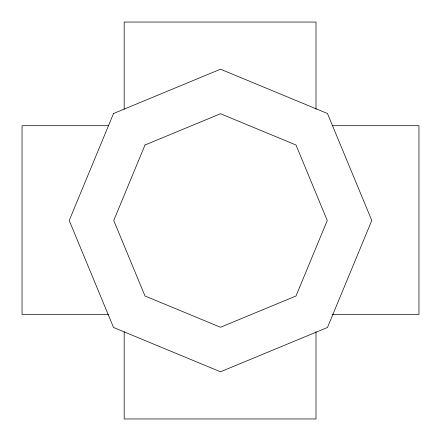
<?xml version="1.0" encoding="UTF-8"?>
<svg xmlns="http://www.w3.org/2000/svg" width="441" height="441" viewBox="0 0 441 441"><rect width="100%" height="100%" fill="white"/><g stroke="black" fill="none" stroke-linecap="round" stroke-linejoin="round"><path stroke-width="0.66" d="M108.414 125.696L22.05 125.696L22.05 314.483L108.414 314.483M332.47 125.696L418.95 125.696L418.95 314.483L332.47 314.483M315.999 109.225L315.999 22.05L124.18 22.05L124.18 109.225M315.999 331.665L315.999 418.95L124.18 418.95L124.18 331.665M113.524 113.524L69.215 220.5L113.524 327.476L220.5 371.785L327.476 327.476L371.785 220.5L327.476 113.524L220.5 69.215L113.524 113.524M145.006 145.006L113.739 220.5L145.006 295.994L220.5 327.261L295.994 295.994L327.261 220.5L295.994 145.006L220.5 113.739L145.006 145.006"/></g></svg>
